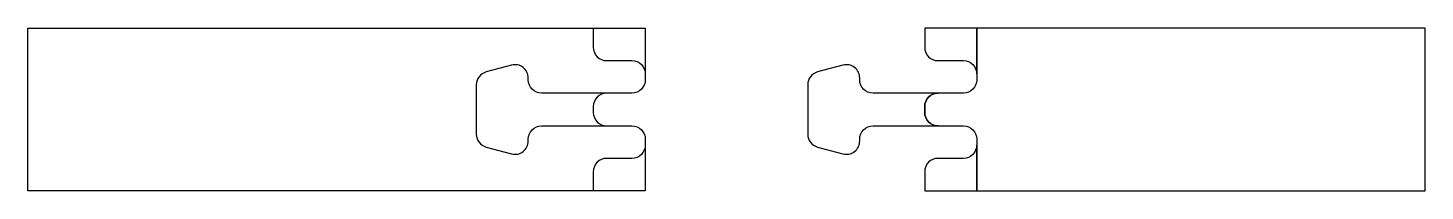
# Model space of a CAD drawing. Extents: x 24 to 454, y -116 to -66.
import ezdxf

# ---------------------------------------------------------------- set-up
doc = ezdxf.new("R2010")
doc.units = 0
doc.layers.add('1', color=7, linetype='CONTINUOUS')

# ---------------------------------------------------------------- blocks, each defined once
blk = doc.blocks.new('*M0')
at = {"layer": '1', "color": 7, "linetype": 'CONTINUOUS'}
for p, q in [((23.55178, -66.21051, 16), (197.55178, -66.21051, 16)), ((23.55178, -116.21051, 16), (23.55178, -66.21051, 16)), ((23.55178, -66.21051, -16), (23.55178, -66.21051, 16)), ((23.55178, -116.21051, -16), (23.55178, -66.21051, -16)), ((23.55178, -66.21051, -16), (213.55178, -66.21051, -16)), ((197.55178, -66.21051), (197.55178, -72.11051)), ((197.55178, -66.21051, 16), (197.55178, -66.21051)), ((197.55178, -66.21051), (213.55178, -66.21051)), ((213.55178, -66.21051), (213.55178, -80.31051)), ((213.55178, -66.21051, -16), (213.55178, -82.11051, -16)), ((213.55178, -66.21051, -16), (213.55178, -66.21051)), ((201.65178, -76.21051), (209.45178, -76.21051)), ((172.39062, -77.59344), (164.59062, -79.68344)), ((177.55178, -82.11051), (177.55178, -81.55373)), ((213.55178, -80.31051, 16), (213.55178, -80.31051)), ((213.55178, -80.31051, 16), (213.55178, -82.11051, 16)), ((161.55178, -83.64374), (161.55178, -98.77728)), ((213.55178, -82.11051, -16), (213.55178, -82.11051, 16)), ((181.65178, -86.21051, 16), (181.65178, -86.21051)), ((209.45178, -86.21051, 16), (181.65178, -86.21051, 16)), ((201.65178, -86.21051), (181.65178, -86.21051)), ((201.65178, -86.21051, -16), (201.65178, -86.21051)), ((209.45178, -86.21051, -16), (201.65178, -86.21051, -16)), ((209.45178, -86.21051, -16), (209.45178, -86.21051)), ((209.45178, -86.21051, 16), (209.45178, -86.21051)), ((197.55178, -90.31051, -16), (197.55178, -90.31051)), ((197.55178, -90.31051), (197.55178, -92.11051)), ((197.55178, -90.31051, -16), (197.55178, -92.11051, -16)), ((197.55178, -92.11051, -16), (197.55178, -92.11051)), ((181.65178, -96.21051, 16), (181.65178, -96.21051)), ((181.65178, -96.21051, 16), (209.45178, -96.21051, 16)), ((181.65178, -96.21051), (201.65178, -96.21051)), ((201.65178, -96.21051, -16), (201.65178, -96.21051)), ((201.65178, -96.21051, -16), (209.45178, -96.21051, -16)), ((209.45178, -96.21051, -16), (209.45178, -96.21051, 16)), ((164.59062, -102.73758), (172.39062, -104.82758)), ((177.55178, -100.86729), (177.55178, -100.31051)), ((213.55178, -100.31051, 16), (213.55178, -102.11051, 16)), ((213.55178, -100.31051, -16), (213.55178, -100.31051)), ((213.55178, -100.31051, 16), (213.55178, -100.31051)), ((213.55178, -100.31051, -16), (213.55178, -116.21051, -16)), ((213.55178, -102.11051, 16), (213.55178, -102.11051)), ((213.55178, -102.11051), (213.55178, -116.21051)), ((209.45178, -106.21051), (201.65178, -106.21051)), ((197.55178, -110.31051), (197.55178, -116.21051)), ((197.55178, -116.21051, 16), (23.55178, -116.21051, 16)), ((23.55178, -116.21051, -16), (23.55178, -116.21051, 16)), ((213.55178, -116.21051, -16), (23.55178, -116.21051, -16)), ((197.55178, -116.21051, 16), (197.55178, -116.21051)), ((213.55178, -116.21051), (197.55178, -116.21051)), ((213.55178, -116.21051, -16), (213.55178, -116.21051))]:
    blk.add_line(p, q, dxfattribs=at)
for centre, start, end in [((201.65178, -72.11051), 180, 270), ((165.65178, -83.64374), 105, 180), ((173.45178, -81.55373), 360, 105), ((201.65178, -90.31051), 90, 180), ((201.65178, -90.31051, -16), 90, 180), ((201.65178, -92.11051), 180, 270), ((201.65178, -92.11051, -16), 180, 270), ((165.65178, -98.77728), 180, 255), ((173.45178, -100.86729), 255, 360), ((201.65178, -110.31051), 90, 180)]:
    blk.add_arc(centre, 4.1, start, end, dxfattribs=at)
at = {"layer": '1', "color": 7, "linetype": 'CONTINUOUS', "extrusion": (0, 0, -1)}
for centre, start, end in [((-209.45178, -80.31051), 90, 180), ((-181.65178, -82.11051), 270, 360), ((-209.45178, -82.11051, -16), 180, 270), ((-209.45178, -82.11051, 16), 180, 270), ((-181.65178, -100.31051), 0, 90), ((-209.45178, -100.31051, -16), 90, 180), ((-209.45178, -100.31051, 16), 90, 180), ((-209.45178, -102.11051), 180, 270)]:
    blk.add_arc(centre, 4.1, start, end, dxfattribs=at)
blk = doc.blocks.new('*M1')
at = {"layer": '1', "color": 7, "linetype": 'CONTINUOUS'}
for p, q in [((197.55178, -66.21051, 16), (197.55178, -72.11051, 16)), ((197.55178, -72.11051, 16), (197.55178, -72.11051)), ((201.65178, -76.21051, 16), (201.65178, -76.21051)), ((201.65178, -76.21051, 16), (209.45178, -76.21051, 16)), ((209.45178, -76.21051, 16), (209.45178, -76.21051)), ((172.39062, -77.59344, 16), (164.59062, -79.68344, 16)), ((164.59062, -79.68344, 16), (164.59062, -79.68344)), ((172.39062, -77.59344, 16), (172.39062, -77.59344)), ((177.55178, -81.55373, 16), (177.55178, -81.55373)), ((177.55178, -82.11051, 16), (177.55178, -81.55373, 16)), ((161.55178, -83.64374, 16), (161.55178, -83.64374)), ((161.55178, -83.64374, 16), (161.55178, -98.77728, 16)), ((177.55178, -82.11051, 16), (177.55178, -82.11051)), ((161.55178, -98.77728, 16), (161.55178, -98.77728)), ((164.59062, -102.73758, 16), (164.59062, -102.73758)), ((164.59062, -102.73758, 16), (172.39062, -104.82758, 16)), ((177.55178, -100.31051, 16), (177.55178, -100.31051)), ((177.55178, -100.86729, 16), (177.55178, -100.31051, 16)), ((177.55178, -100.86729, 16), (177.55178, -100.86729)), ((172.39062, -104.82758, 16), (172.39062, -104.82758)), ((201.65178, -106.21051, 16), (201.65178, -106.21051)), ((209.45178, -106.21051, 16), (201.65178, -106.21051, 16)), ((209.45178, -106.21051, 16), (209.45178, -106.21051)), ((197.55178, -110.31051, 16), (197.55178, -110.31051)), ((197.55178, -110.31051, 16), (197.55178, -116.21051, 16))]:
    blk.add_line(p, q, dxfattribs=at)
for centre, start, end in [((201.65178, -72.11051, 16), 180, 270), ((165.65178, -83.643737, 16), 105, 180), ((173.45178, -81.553734, 16), 360, 105), ((165.65178, -98.777283, 16), 180, 255), ((173.45178, -100.867286, 16), 255, 360), ((201.65178, -110.31051, 16), 90, 180)]:
    blk.add_arc(centre, 4.1, start, end, dxfattribs=at)
at = {"layer": '1', "color": 7, "linetype": 'CONTINUOUS', "extrusion": (0, 0, -1)}
for centre, start, end in [((-209.45178, -80.31051, -16), 90, 180), ((-181.65178, -82.11051, -16), 270, 360), ((-181.65178, -100.31051, -16), 0, 90), ((-209.45178, -102.11051, -16), 180, 270)]:
    blk.add_arc(centre, 4.1, start, end, dxfattribs=at)
blk = doc.blocks.new('*M2')
at = {"layer": '1', "color": 7, "linetype": 'CONTINUOUS'}
for name in ['*M0', '*M1']:
    blk.add_blockref(name, (0, 0), dxfattribs=at)
blk = doc.blocks.new('*M3')
at = {"layer": '1', "color": 7, "linetype": 'CONTINUOUS'}
for p, q in [((213.55178, -66.21051, 48.4137), (197.55178, -66.21051, 48.4137)), ((197.55178, -66.21051, 64.4137), (197.55178, -66.21051, 48.4137)), ((351.55178, -66.21051, 64.4137), (197.55178, -66.21051, 64.4137)), ((213.55178, -80.31051, 48.4137), (213.55178, -66.21051, 48.4137)), ((213.55178, -66.21051, 32.4137), (213.55178, -66.21051, 48.4137)), ((213.55178, -66.21051, 32.4137), (213.55178, -82.11051, 32.4137)), ((351.55178, -66.21051, 32.4137), (213.55178, -66.21051, 32.4137)), ((351.55178, -116.21051, 64.4137), (351.55178, -66.21051, 64.4137)), ((351.55178, -116.21051, 32.4137), (351.55178, -66.21051, 32.4137)), ((351.55178, -66.21051, 32.4137), (351.55178, -66.21051, 64.4137)), ((213.55178, -80.31051, 64.4137), (213.55178, -80.31051, 48.4137)), ((213.55178, -80.31051, 64.4137), (213.55178, -82.11051, 64.4137)), ((213.55178, -82.11051, 32.4137), (213.55178, -82.11051, 64.4137)), ((201.65178, -86.21051, 48.4137), (181.65178, -86.21051, 48.4137)), ((181.65178, -86.21051, 64.4137), (181.65178, -86.21051, 48.4137)), ((209.45178, -86.21051, 64.4137), (181.65178, -86.21051, 64.4137)), ((201.65178, -86.21051, 32.4137), (201.65178, -86.21051, 48.4137)), ((209.45178, -86.21051, 32.4137), (201.65178, -86.21051, 32.4137)), ((209.45178, -86.21051, 32.4137), (209.45178, -86.21051, 48.4137)), ((209.45178, -86.21051, 64.4137), (209.45178, -86.21051, 48.4137)), ((197.55178, -92.11051, 48.4137), (197.55178, -90.31051, 48.4137)), ((197.55178, -90.31051, 32.4137), (197.55178, -90.31051, 48.4137)), ((197.55178, -90.31051, 32.4137), (197.55178, -92.11051, 32.4137)), ((197.55178, -92.11051, 32.4137), (197.55178, -92.11051, 48.4137)), ((181.65178, -96.21051, 48.4137), (201.65178, -96.21051, 48.4137)), ((181.65178, -96.21051, 64.4137), (181.65178, -96.21051, 48.4137)), ((181.65178, -96.21051, 64.4137), (209.45178, -96.21051, 64.4137)), ((201.65178, -96.21051, 32.4137), (201.65178, -96.21051, 48.4137)), ((201.65178, -96.21051, 32.4137), (209.45178, -96.21051, 32.4137)), ((209.45178, -96.21051, 32.4137), (209.45178, -96.21051, 64.4137)), ((213.55178, -100.31051, 64.4137), (213.55178, -102.11051, 64.4137)), ((213.55178, -100.31051, 64.4137), (213.55178, -100.31051, 48.4137)), ((213.55178, -100.31051, 32.4137), (213.55178, -100.31051, 48.4137)), ((213.55178, -100.31051, 32.4137), (213.55178, -116.21051, 32.4137)), ((213.55178, -116.21051, 48.4137), (213.55178, -102.11051, 48.4137)), ((213.55178, -102.11051, 64.4137), (213.55178, -102.11051, 48.4137)), ((197.55178, -116.21051, 48.4137), (213.55178, -116.21051, 48.4137)), ((197.55178, -116.21051, 64.4137), (197.55178, -116.21051, 48.4137)), ((197.55178, -116.21051, 64.4137), (351.55178, -116.21051, 64.4137)), ((213.55178, -116.21051, 32.4137), (213.55178, -116.21051, 48.4137)), ((213.55178, -116.21051, 32.4137), (351.55178, -116.21051, 32.4137)), ((351.55178, -116.21051, 32.4137), (351.55178, -116.21051, 64.4137))]:
    blk.add_line(p, q, dxfattribs=at)
at = {"layer": '1', "color": 7, "linetype": 'CONTINUOUS', "extrusion": (0, 0, -1)}
for centre, start, end in [((-209.45178, -82.11051, -64.4137), 180, 270), ((-209.45178, -82.11051, -32.4137), 180, 270), ((-201.65178, -90.31051, -48.4137), 0, 90), ((-201.65178, -92.11051, -48.4137), 270, 360), ((-209.45178, -100.31051, -64.4137), 90, 180), ((-209.45178, -100.31051, -32.4137), 90, 180)]:
    blk.add_arc(centre, 4.1, start, end, dxfattribs=at)
at = {"layer": '1', "color": 7, "linetype": 'CONTINUOUS'}
for centre, start, end in [((201.65178, -90.31051, 32.4137), 90, 180), ((201.65178, -92.11051, 32.4137), 180, 270)]:
    blk.add_arc(centre, 4.1, start, end, dxfattribs=at)
blk = doc.blocks.new('*M4')
at = {"layer": '1', "color": 7, "linetype": 'CONTINUOUS'}
for p, q in [((197.55178, -66.21051, 48.4137), (197.55178, -72.11051, 48.4137)), ((197.55178, -66.21051, 64.4137), (197.55178, -72.11051, 64.4137)), ((197.55178, -72.11051, 64.4137), (197.55178, -72.11051, 48.4137)), ((201.65178, -76.21051, 48.4137), (209.45178, -76.21051, 48.4137)), ((201.65178, -76.21051, 64.4137), (201.65178, -76.21051, 48.4137)), ((201.65178, -76.21051, 64.4137), (209.45178, -76.21051, 64.4137)), ((209.45178, -76.21051, 64.4137), (209.45178, -76.21051, 48.4137)), ((172.39062, -77.59344, 48.4137), (164.59062, -79.68344, 48.4137)), ((172.39062, -77.59344, 64.4137), (164.59062, -79.68344, 64.4137)), ((164.59062, -79.68344, 64.4137), (164.59062, -79.68344, 48.4137)), ((172.39062, -77.59344, 64.4137), (172.39062, -77.59344, 48.4137)), ((177.55178, -82.11051, 48.4137), (177.55178, -81.55373, 48.4137)), ((177.55178, -81.55373, 64.4137), (177.55178, -81.55373, 48.4137)), ((177.55178, -82.11051, 64.4137), (177.55178, -81.55373, 64.4137)), ((161.55178, -83.64374, 48.4137), (161.55178, -98.77728, 48.4137)), ((161.55178, -83.64374, 64.4137), (161.55178, -83.64374, 48.4137)), ((161.55178, -83.64374, 64.4137), (161.55178, -98.77728, 64.4137)), ((177.55178, -82.11051, 64.4137), (177.55178, -82.11051, 48.4137)), ((161.55178, -98.77728, 64.4137), (161.55178, -98.77728, 48.4137)), ((164.59062, -102.73758, 48.4137), (172.39062, -104.82758, 48.4137)), ((164.59062, -102.73758, 64.4137), (164.59062, -102.73758, 48.4137)), ((164.59062, -102.73758, 64.4137), (172.39062, -104.82758, 64.4137)), ((177.55178, -100.86729, 48.4137), (177.55178, -100.31051, 48.4137)), ((177.55178, -100.31051, 64.4137), (177.55178, -100.31051, 48.4137)), ((177.55178, -100.86729, 64.4137), (177.55178, -100.31051, 64.4137)), ((177.55178, -100.86729, 64.4137), (177.55178, -100.86729, 48.4137)), ((172.39062, -104.82758, 64.4137), (172.39062, -104.82758, 48.4137)), ((209.45178, -106.21051, 48.4137), (201.65178, -106.21051, 48.4137)), ((201.65178, -106.21051, 64.4137), (201.65178, -106.21051, 48.4137)), ((209.45178, -106.21051, 64.4137), (201.65178, -106.21051, 64.4137)), ((209.45178, -106.21051, 64.4137), (209.45178, -106.21051, 48.4137)), ((197.55178, -110.31051, 48.4137), (197.55178, -116.21051, 48.4137)), ((197.55178, -110.31051, 64.4137), (197.55178, -110.31051, 48.4137)), ((197.55178, -110.31051, 64.4137), (197.55178, -116.21051, 64.4137))]:
    blk.add_line(p, q, dxfattribs=at)
for centre, start, end in [((201.65178, -72.11051, 48.4137), 180, 270), ((201.65178, -72.11051, 64.4137), 180, 270), ((165.65178, -83.643737, 48.4137), 105, 180), ((165.65178, -83.643737, 64.4137), 105, 180), ((173.45178, -81.553734, 48.4137), 360, 105), ((173.45178, -81.553734, 64.4137), 360, 105), ((165.65178, -98.777283, 48.4137), 180, 255), ((165.65178, -98.777283, 64.4137), 180, 255), ((173.45178, -100.867286, 48.4137), 255, 360), ((173.45178, -100.867286, 64.4137), 255, 360), ((201.65178, -110.31051, 48.4137), 90, 180), ((201.65178, -110.31051, 64.4137), 90, 180)]:
    blk.add_arc(centre, 4.1, start, end, dxfattribs=at)
at = {"layer": '1', "color": 7, "linetype": 'CONTINUOUS', "extrusion": (0, 0, -1)}
for centre, start, end in [((-209.45178, -80.31051, -48.4137), 90, 180), ((-209.45178, -80.31051, -64.4137), 90, 180), ((-181.65178, -82.11051, -48.4137), 270, 360), ((-181.65178, -82.11051, -64.4137), 270, 360), ((-181.65178, -100.31051, -48.4137), 0, 90), ((-181.65178, -100.31051, -64.4137), 0, 90), ((-209.45178, -102.11051, -48.4137), 180, 270), ((-209.45178, -102.11051, -64.4137), 180, 270)]:
    blk.add_arc(centre, 4.1, start, end, dxfattribs=at)
blk = doc.blocks.new('*M5')
at = {"layer": '1', "color": 7, "linetype": 'CONTINUOUS'}
for name in ['*M4', '*M3']:
    blk.add_blockref(name, (0, 0), dxfattribs=at)

msp = doc.modelspace()

# ---------------------------------------------------------------- block references
at = {"layer": '1', "color": 7, "linetype": 'CONTINUOUS'}
for name, p in [('*M2', (0, 0)), ('*M5', (102, 0, -48.41))]:
    msp.add_blockref(name, p, dxfattribs=at)

doc.saveas('drawing.dxf')
